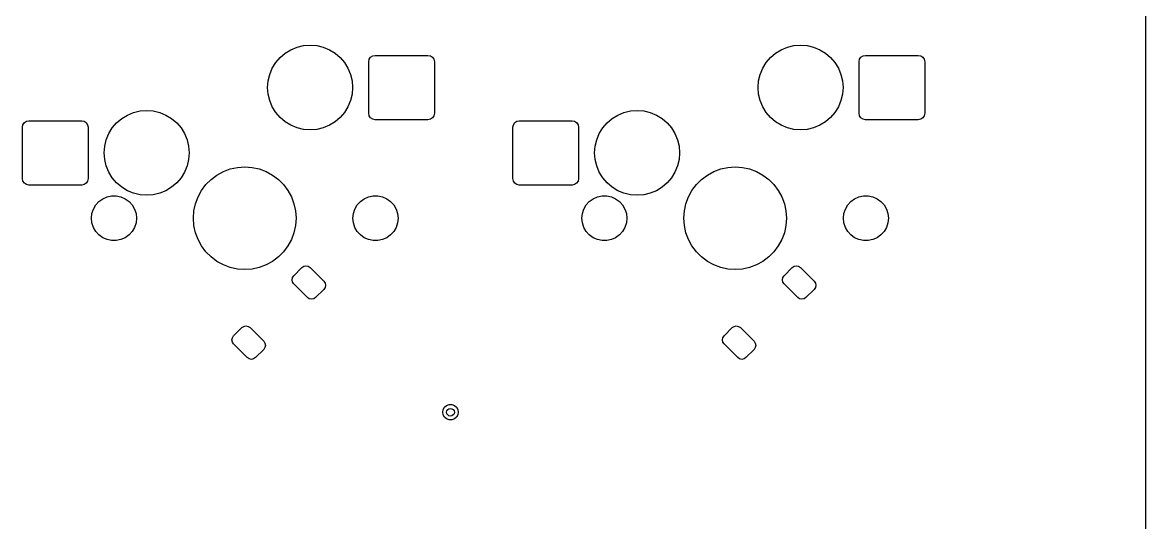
# Model space of a CAD drawing. Extents: x 101 to 518, y -308 to -134.
# Drawn here: x 474.58 to 518.21, y -191.58 to -172.15 of the extents above; entities that cross this region are included whole.
import ezdxf

# ---------------------------------------------------------------- set-up
doc = ezdxf.new("R2010")
doc.units = 0
doc.layers.add('BLACK', color=7, linetype='CONTINUOUS')

msp = doc.modelspace()

# ---------------------------------------------------------------- linework, layer by layer
at = {"layer": 'BLACK', "linetype": 'CONTINUOUS'}
for p, q in [((518.20974, -141.696311), (518.20974, -265.496311)), ((485.008564, -173.206392), (485.24777, -173.10731)), ((485.24777, -173.10731), (485.499531, -173.046867)), ((485.499531, -173.046867), (485.757648, -173.026553)), ((485.757648, -173.026553), (486.015765, -173.046867)), ((486.015765, -173.046867), (486.267526, -173.10731)), ((486.267526, -173.10731), (486.506732, -173.206392)), ((504.058564, -173.206392), (504.29777, -173.10731)), ((504.29777, -173.10731), (504.549531, -173.046867)), ((504.549531, -173.046867), (504.807648, -173.026553)), ((504.807648, -173.026553), (505.065765, -173.046867)), ((505.065765, -173.046867), (505.317526, -173.10731)), ((505.317526, -173.10731), (505.556732, -173.206392)), ((484.42277, -173.706707), (484.590922, -173.509827)), ((484.590922, -173.509827), (484.787802, -173.341675)), ((484.787802, -173.341675), (485.008564, -173.206392)), ((486.506732, -173.206392), (486.727494, -173.341675)), ((486.727494, -173.341675), (486.924374, -173.509827)), ((486.924374, -173.509827), (487.092526, -173.706707)), ((488.032648, -173.676553), (488.051678, -173.580882)), ((488.051678, -173.580882), (488.105871, -173.499776)), ((488.105871, -173.499776), (488.186977, -173.445583)), ((488.186977, -173.445583), (488.282648, -173.426553)), ((488.282648, -173.426553), (490.332648, -173.426553)), ((490.332648, -173.426553), (490.428319, -173.445583)), ((490.428319, -173.445583), (490.509425, -173.499776)), ((490.509425, -173.499776), (490.563618, -173.580882)), ((490.563618, -173.580882), (490.582648, -173.676553)), ((503.47277, -173.706707), (503.640922, -173.509827)), ((503.640922, -173.509827), (503.837802, -173.341675)), ((503.837802, -173.341675), (504.058564, -173.206392)), ((505.556732, -173.206392), (505.777494, -173.341675)), ((505.777494, -173.341675), (505.974374, -173.509827)), ((505.974374, -173.509827), (506.142526, -173.706707)), ((507.082648, -173.676553), (507.101678, -173.580882)), ((507.101678, -173.580882), (507.155871, -173.499776)), ((507.155871, -173.499776), (507.236977, -173.445583)), ((507.236977, -173.445583), (507.332648, -173.426553)), ((507.332648, -173.426553), (509.382648, -173.426553)), ((509.382648, -173.426553), (509.478319, -173.445583)), ((509.478319, -173.445583), (509.559425, -173.499776)), ((509.559425, -173.499776), (509.613618, -173.580882)), ((509.613618, -173.580882), (509.632648, -173.676553)), ((484.188405, -174.166675), (484.287487, -173.927469)), ((484.287487, -173.927469), (484.42277, -173.706707)), ((487.092526, -173.706707), (487.227809, -173.927469)), ((487.227809, -173.927469), (487.326891, -174.166675)), ((488.032648, -175.676553), (488.032648, -173.676553)), ((490.582648, -173.676553), (490.582648, -175.676553)), ((503.238405, -174.166675), (503.337487, -173.927469)), ((503.337487, -173.927469), (503.47277, -173.706707)), ((506.142526, -173.706707), (506.277809, -173.927469)), ((506.277809, -173.927469), (506.376891, -174.166675)), ((507.082648, -175.676553), (507.082648, -173.676553)), ((509.632648, -173.676553), (509.632648, -175.676553)), ((484.107648, -174.676553), (484.127962, -174.418436)), ((484.127962, -174.418436), (484.188405, -174.166675)), ((487.326891, -174.166675), (487.387334, -174.418436)), ((487.387334, -174.418436), (487.407648, -174.676553)), ((503.157648, -174.676553), (503.177962, -174.418436)), ((503.177962, -174.418436), (503.238405, -174.166675)), ((506.376891, -174.166675), (506.437334, -174.418436)), ((506.437334, -174.418436), (506.457648, -174.676553)), ((484.127962, -174.93467), (484.107648, -174.676553)), ((484.188405, -175.186431), (484.127962, -174.93467)), ((487.387334, -174.93467), (487.326891, -175.186431)), ((487.407648, -174.676553), (487.387334, -174.93467)), ((503.177962, -174.93467), (503.157648, -174.676553)), ((503.238405, -175.186431), (503.177962, -174.93467)), ((506.437334, -174.93467), (506.376891, -175.186431)), ((506.457648, -174.676553), (506.437334, -174.93467)), ((484.287487, -175.425637), (484.188405, -175.186431)), ((487.326891, -175.186431), (487.227809, -175.425637)), ((503.337487, -175.425637), (503.238405, -175.186431)), ((506.376891, -175.186431), (506.277809, -175.425637)), ((478.437802, -175.881675), (478.658564, -175.746392)), ((478.658564, -175.746392), (478.89777, -175.64731)), ((478.89777, -175.64731), (479.149531, -175.586867)), ((479.149531, -175.586867), (479.407648, -175.566553)), ((479.407648, -175.566553), (479.665765, -175.586867)), ((479.665765, -175.586867), (479.917526, -175.64731)), ((479.917526, -175.64731), (480.156732, -175.746392)), ((480.156732, -175.746392), (480.377494, -175.881675)), ((484.42277, -175.646399), (484.287487, -175.425637)), ((484.590922, -175.843279), (484.42277, -175.646399)), ((487.092526, -175.646399), (486.924374, -175.843279)), ((487.227809, -175.425637), (487.092526, -175.646399)), ((488.051678, -175.772224), (488.032648, -175.676553)), ((488.105871, -175.85333), (488.051678, -175.772224)), ((490.563618, -175.772224), (490.509425, -175.85333)), ((490.582648, -175.676553), (490.563618, -175.772224)), ((497.487802, -175.881675), (497.708564, -175.746392)), ((497.708564, -175.746392), (497.94777, -175.64731)), ((497.94777, -175.64731), (498.199531, -175.586867)), ((498.199531, -175.586867), (498.457648, -175.566553)), ((498.457648, -175.566553), (498.715765, -175.586867)), ((498.715765, -175.586867), (498.967526, -175.64731)), ((498.967526, -175.64731), (499.206732, -175.746392)), ((499.206732, -175.746392), (499.427494, -175.881675)), ((503.47277, -175.646399), (503.337487, -175.425637)), ((503.640922, -175.843279), (503.47277, -175.646399)), ((506.142526, -175.646399), (505.974374, -175.843279)), ((506.277809, -175.425637), (506.142526, -175.646399)), ((507.101678, -175.772224), (507.082648, -175.676553)), ((507.155871, -175.85333), (507.101678, -175.772224)), ((509.613618, -175.772224), (509.559425, -175.85333)), ((509.632648, -175.676553), (509.613618, -175.772224)), ((474.582648, -176.216553), (474.601678, -176.120882)), ((474.582648, -178.216553), (474.582648, -176.216553)), ((474.601678, -176.120882), (474.655871, -176.039776)), ((474.655871, -176.039776), (474.736977, -175.985583)), ((474.736977, -175.985583), (474.832648, -175.966553)), ((474.832648, -175.966553), (476.882648, -175.966553)), ((476.882648, -175.966553), (476.978319, -175.985583)), ((476.978319, -175.985583), (477.059425, -176.039776)), ((477.059425, -176.039776), (477.113618, -176.120882)), ((477.113618, -176.120882), (477.132648, -176.216553)), ((477.132648, -176.216553), (477.132648, -178.216553)), ((477.937487, -176.467469), (478.07277, -176.246707)), ((478.07277, -176.246707), (478.240922, -176.049827)), ((478.240922, -176.049827), (478.437802, -175.881675)), ((480.377494, -175.881675), (480.574374, -176.049827)), ((480.574374, -176.049827), (480.742526, -176.246707)), ((480.742526, -176.246707), (480.877809, -176.467469)), ((484.787802, -176.011431), (484.590922, -175.843279)), ((485.008564, -176.146714), (484.787802, -176.011431)), ((485.24777, -176.245796), (485.008564, -176.146714)), ((485.499531, -176.306239), (485.24777, -176.245796)), ((486.267526, -176.245796), (486.015765, -176.306239)), ((486.506732, -176.146714), (486.267526, -176.245796)), ((486.727494, -176.011431), (486.506732, -176.146714)), ((486.924374, -175.843279), (486.727494, -176.011431)), ((488.186977, -175.907523), (488.105871, -175.85333)), ((488.282648, -175.926553), (488.186977, -175.907523)), ((490.332648, -175.926553), (488.282648, -175.926553)), ((490.428319, -175.907523), (490.332648, -175.926553)), ((490.509425, -175.85333), (490.428319, -175.907523)), ((493.632648, -176.216553), (493.651678, -176.120882)), ((493.632648, -178.216553), (493.632648, -176.216553)), ((493.651678, -176.120882), (493.705871, -176.039776)), ((493.705871, -176.039776), (493.786977, -175.985583)), ((493.786977, -175.985583), (493.882648, -175.966553)), ((493.882648, -175.966553), (495.932648, -175.966553)), ((495.932648, -175.966553), (496.028319, -175.985583)), ((496.028319, -175.985583), (496.109425, -176.039776)), ((496.109425, -176.039776), (496.163618, -176.120882)), ((496.163618, -176.120882), (496.182648, -176.216553)), ((496.182648, -176.216553), (496.182648, -178.216553)), ((496.987487, -176.467469), (497.12277, -176.246707)), ((497.12277, -176.246707), (497.290922, -176.049827)), ((497.290922, -176.049827), (497.487802, -175.881675)), ((499.427494, -175.881675), (499.624374, -176.049827)), ((499.624374, -176.049827), (499.792526, -176.246707)), ((499.792526, -176.246707), (499.927809, -176.467469)), ((503.837802, -176.011431), (503.640922, -175.843279)), ((504.058564, -176.146714), (503.837802, -176.011431)), ((504.29777, -176.245796), (504.058564, -176.146714)), ((504.549531, -176.306239), (504.29777, -176.245796)), ((505.317526, -176.245796), (505.065765, -176.306239)), ((505.556732, -176.146714), (505.317526, -176.245796)), ((505.777494, -176.011431), (505.556732, -176.146714)), ((505.974374, -175.843279), (505.777494, -176.011431)), ((507.236977, -175.907523), (507.155871, -175.85333)), ((507.332648, -175.926553), (507.236977, -175.907523)), ((509.382648, -175.926553), (507.332648, -175.926553)), ((509.478319, -175.907523), (509.382648, -175.926553)), ((509.559425, -175.85333), (509.478319, -175.907523)), ((477.838405, -176.706675), (477.937487, -176.467469)), ((480.877809, -176.467469), (480.976891, -176.706675)), ((485.757648, -176.326553), (485.499531, -176.306239)), ((486.015765, -176.306239), (485.757648, -176.326553)), ((496.888405, -176.706675), (496.987487, -176.467469)), ((499.927809, -176.467469), (500.026891, -176.706675)), ((504.807648, -176.326553), (504.549531, -176.306239)), ((505.065765, -176.306239), (504.807648, -176.326553)), ((477.757648, -177.216553), (477.777962, -176.958436)), ((477.777962, -176.958436), (477.838405, -176.706675)), ((480.976891, -176.706675), (481.037334, -176.958436)), ((481.037334, -176.958436), (481.057648, -177.216553)), ((496.807648, -177.216553), (496.827962, -176.958436)), ((496.827962, -176.958436), (496.888405, -176.706675)), ((500.026891, -176.706675), (500.087334, -176.958436)), ((500.087334, -176.958436), (500.107648, -177.216553)), ((477.777962, -177.47467), (477.757648, -177.216553)), ((477.838405, -177.726431), (477.777962, -177.47467)), ((481.037334, -177.47467), (480.976891, -177.726431)), ((481.057648, -177.216553), (481.037334, -177.47467)), ((496.827962, -177.47467), (496.807648, -177.216553)), ((496.888405, -177.726431), (496.827962, -177.47467)), ((500.087334, -177.47467), (500.026891, -177.726431)), ((500.107648, -177.216553), (500.087334, -177.47467)), ((477.937487, -177.965637), (477.838405, -177.726431)), ((478.07277, -178.186399), (477.937487, -177.965637)), ((480.877809, -177.965637), (480.742526, -178.186399)), ((480.976891, -177.726431), (480.877809, -177.965637)), ((482.139664, -178.079178), (482.389352, -177.942838)), ((482.389352, -177.942838), (482.655901, -177.84342)), ((482.655901, -177.84342), (482.933886, -177.782948)), ((482.933886, -177.782948), (483.217648, -177.762653)), ((483.217648, -177.762653), (483.50141, -177.782948)), ((483.50141, -177.782948), (483.779395, -177.84342)), ((483.779395, -177.84342), (484.045944, -177.942838)), ((484.045944, -177.942838), (484.295632, -178.079178)), ((496.987487, -177.965637), (496.888405, -177.726431)), ((497.12277, -178.186399), (496.987487, -177.965637)), ((499.927809, -177.965637), (499.792526, -178.186399)), ((500.026891, -177.726431), (499.927809, -177.965637)), ((501.189664, -178.079178), (501.439352, -177.942838)), ((501.439352, -177.942838), (501.705901, -177.84342)), ((501.705901, -177.84342), (501.983886, -177.782948)), ((501.983886, -177.782948), (502.267648, -177.762653)), ((502.267648, -177.762653), (502.55141, -177.782948)), ((502.55141, -177.782948), (502.829395, -177.84342)), ((502.829395, -177.84342), (503.095944, -177.942838)), ((503.095944, -177.942838), (503.345632, -178.079178)), ((474.601678, -178.312224), (474.582648, -178.216553)), ((474.655871, -178.39333), (474.601678, -178.312224)), ((474.736977, -178.447523), (474.655871, -178.39333)), ((477.059425, -178.39333), (476.978319, -178.447523)), ((477.113618, -178.312224), (477.059425, -178.39333)), ((477.132648, -178.216553), (477.113618, -178.312224)), ((478.240922, -178.383279), (478.07277, -178.186399)), ((478.437802, -178.551431), (478.240922, -178.383279)), ((480.574374, -178.383279), (480.377494, -178.551431)), ((480.742526, -178.186399), (480.574374, -178.383279)), ((481.710759, -178.450826), (481.911921, -178.249664)), ((481.911921, -178.249664), (482.139664, -178.079178)), ((484.295632, -178.079178), (484.523375, -178.249664)), ((484.523375, -178.249664), (484.724537, -178.450826)), ((493.651678, -178.312224), (493.632648, -178.216553)), ((493.705871, -178.39333), (493.651678, -178.312224)), ((493.786977, -178.447523), (493.705871, -178.39333)), ((496.109425, -178.39333), (496.028319, -178.447523)), ((496.163618, -178.312224), (496.109425, -178.39333)), ((496.182648, -178.216553), (496.163618, -178.312224)), ((497.290922, -178.383279), (497.12277, -178.186399)), ((497.487802, -178.551431), (497.290922, -178.383279)), ((499.624374, -178.383279), (499.427494, -178.551431)), ((499.792526, -178.186399), (499.624374, -178.383279)), ((500.760759, -178.450826), (500.961921, -178.249664)), ((500.961921, -178.249664), (501.189664, -178.079178)), ((503.345632, -178.079178), (503.573375, -178.249664)), ((503.573375, -178.249664), (503.774537, -178.450826)), ((474.832648, -178.466553), (474.736977, -178.447523)), ((476.882648, -178.466553), (474.832648, -178.466553)), ((476.978319, -178.447523), (476.882648, -178.466553)), ((478.658564, -178.686714), (478.437802, -178.551431)), ((478.89777, -178.785796), (478.658564, -178.686714)), ((479.149531, -178.846239), (478.89777, -178.785796)), ((479.407648, -178.866553), (479.149531, -178.846239)), ((479.665765, -178.846239), (479.407648, -178.866553)), ((479.917526, -178.785796), (479.665765, -178.846239)), ((480.156732, -178.686714), (479.917526, -178.785796)), ((480.377494, -178.551431), (480.156732, -178.686714)), ((481.403933, -178.928257), (481.540273, -178.678569)), ((481.540273, -178.678569), (481.710759, -178.450826)), ((484.724537, -178.450826), (484.895023, -178.678569)), ((484.895023, -178.678569), (485.031363, -178.928257)), ((493.882648, -178.466553), (493.786977, -178.447523)), ((495.932648, -178.466553), (493.882648, -178.466553)), ((496.028319, -178.447523), (495.932648, -178.466553)), ((497.708564, -178.686714), (497.487802, -178.551431)), ((497.94777, -178.785796), (497.708564, -178.686714)), ((498.199531, -178.846239), (497.94777, -178.785796)), ((498.457648, -178.866553), (498.199531, -178.846239)), ((498.715765, -178.846239), (498.457648, -178.866553)), ((498.967526, -178.785796), (498.715765, -178.846239)), ((499.206732, -178.686714), (498.967526, -178.785796)), ((499.427494, -178.551431), (499.206732, -178.686714)), ((500.453933, -178.928257), (500.590273, -178.678569)), ((500.590273, -178.678569), (500.760759, -178.450826)), ((503.774537, -178.450826), (503.945023, -178.678569)), ((503.945023, -178.678569), (504.081363, -178.928257)), ((477.338296, -179.400658), (477.429758, -179.242241)), ((477.429758, -179.242241), (477.552159, -179.106301)), ((477.552159, -179.106301), (477.700148, -178.998781)), ((477.700148, -178.998781), (477.867258, -178.924379)), ((477.867258, -178.924379), (478.046186, -178.886346)), ((478.046186, -178.886346), (478.22911, -178.886346)), ((478.22911, -178.886346), (478.408038, -178.924379)), ((478.408038, -178.924379), (478.575148, -178.998781)), ((478.575148, -178.998781), (478.723137, -179.106301)), ((478.723137, -179.106301), (478.845538, -179.242241)), ((478.845538, -179.242241), (478.937, -179.400658)), ((481.244043, -179.472791), (481.304515, -179.194806)), ((481.304515, -179.194806), (481.403933, -178.928257)), ((485.031363, -178.928257), (485.130781, -179.194806)), ((485.130781, -179.194806), (485.191253, -179.472791)), ((487.498296, -179.400658), (487.589758, -179.242241)), ((487.589758, -179.242241), (487.712159, -179.106301)), ((487.712159, -179.106301), (487.860148, -178.998781)), ((487.860148, -178.998781), (488.027258, -178.924379)), ((488.027258, -178.924379), (488.206186, -178.886346)), ((488.206186, -178.886346), (488.38911, -178.886346)), ((488.38911, -178.886346), (488.568038, -178.924379)), ((488.568038, -178.924379), (488.735148, -178.998781)), ((488.735148, -178.998781), (488.883137, -179.106301)), ((488.883137, -179.106301), (489.005538, -179.242241)), ((489.005538, -179.242241), (489.097, -179.400658)), ((496.388296, -179.400658), (496.479758, -179.242241)), ((496.479758, -179.242241), (496.602159, -179.106301)), ((496.602159, -179.106301), (496.750148, -178.998781)), ((496.750148, -178.998781), (496.917258, -178.924379)), ((496.917258, -178.924379), (497.096186, -178.886346)), ((497.096186, -178.886346), (497.27911, -178.886346)), ((497.27911, -178.886346), (497.458038, -178.924379)), ((497.458038, -178.924379), (497.625148, -178.998781)), ((497.625148, -178.998781), (497.773137, -179.106301)), ((497.773137, -179.106301), (497.895538, -179.242241)), ((497.895538, -179.242241), (497.987, -179.400658)), ((500.294043, -179.472791), (500.354515, -179.194806)), ((500.354515, -179.194806), (500.453933, -178.928257)), ((504.081363, -178.928257), (504.180781, -179.194806)), ((504.180781, -179.194806), (504.241253, -179.472791)), ((506.548296, -179.400658), (506.639758, -179.242241)), ((506.639758, -179.242241), (506.762159, -179.106301)), ((506.762159, -179.106301), (506.910148, -178.998781)), ((506.910148, -178.998781), (507.077258, -178.924379)), ((507.077258, -178.924379), (507.256186, -178.886346)), ((507.256186, -178.886346), (507.43911, -178.886346)), ((507.43911, -178.886346), (507.618038, -178.924379)), ((507.618038, -178.924379), (507.785148, -178.998781)), ((507.785148, -178.998781), (507.933137, -179.106301)), ((507.933137, -179.106301), (508.055538, -179.242241)), ((508.055538, -179.242241), (508.147, -179.400658)), ((477.262648, -179.756553), (477.281769, -179.57463)), ((477.281769, -179.57463), (477.338296, -179.400658)), ((478.937, -179.400658), (478.993527, -179.57463)), ((478.993527, -179.57463), (479.012648, -179.756553)), ((481.223748, -179.756553), (481.244043, -179.472791)), ((485.191253, -179.472791), (485.211548, -179.756553)), ((487.422648, -179.756553), (487.441769, -179.57463)), ((487.441769, -179.57463), (487.498296, -179.400658)), ((489.097, -179.400658), (489.153527, -179.57463)), ((489.153527, -179.57463), (489.172648, -179.756553)), ((496.312648, -179.756553), (496.331769, -179.57463)), ((496.331769, -179.57463), (496.388296, -179.400658)), ((497.987, -179.400658), (498.043527, -179.57463)), ((498.043527, -179.57463), (498.062648, -179.756553)), ((500.273748, -179.756553), (500.294043, -179.472791)), ((504.241253, -179.472791), (504.261548, -179.756553)), ((506.472648, -179.756553), (506.491769, -179.57463)), ((506.491769, -179.57463), (506.548296, -179.400658)), ((508.147, -179.400658), (508.203527, -179.57463)), ((508.203527, -179.57463), (508.222648, -179.756553)), ((477.281769, -179.938476), (477.262648, -179.756553)), ((477.338296, -180.112448), (477.281769, -179.938476)), ((477.429758, -180.270865), (477.338296, -180.112448)), ((478.937, -180.112448), (478.845538, -180.270865)), ((478.993527, -179.938476), (478.937, -180.112448)), ((479.012648, -179.756553), (478.993527, -179.938476)), ((481.244043, -180.040315), (481.223748, -179.756553)), ((481.304515, -180.3183), (481.244043, -180.040315)), ((485.191253, -180.040315), (485.130781, -180.3183)), ((485.211548, -179.756553), (485.191253, -180.040315)), ((487.441769, -179.938476), (487.422648, -179.756553)), ((487.498296, -180.112448), (487.441769, -179.938476)), ((487.589758, -180.270865), (487.498296, -180.112448)), ((489.097, -180.112448), (489.005538, -180.270865)), ((489.153527, -179.938476), (489.097, -180.112448)), ((489.172648, -179.756553), (489.153527, -179.938476)), ((496.331769, -179.938476), (496.312648, -179.756553)), ((496.388296, -180.112448), (496.331769, -179.938476)), ((496.479758, -180.270865), (496.388296, -180.112448)), ((497.987, -180.112448), (497.895538, -180.270865)), ((498.043527, -179.938476), (497.987, -180.112448)), ((498.062648, -179.756553), (498.043527, -179.938476)), ((500.294043, -180.040315), (500.273748, -179.756553)), ((500.354515, -180.3183), (500.294043, -180.040315)), ((504.241253, -180.040315), (504.180781, -180.3183)), ((504.261548, -179.756553), (504.241253, -180.040315)), ((506.491769, -179.938476), (506.472648, -179.756553)), ((506.548296, -180.112448), (506.491769, -179.938476)), ((506.639758, -180.270865), (506.548296, -180.112448)), ((508.147, -180.112448), (508.055538, -180.270865)), ((508.203527, -179.938476), (508.147, -180.112448)), ((508.222648, -179.756553), (508.203527, -179.938476)), ((477.552159, -180.406805), (477.429758, -180.270865)), ((477.700148, -180.514325), (477.552159, -180.406805)), ((477.867258, -180.588727), (477.700148, -180.514325)), ((478.046186, -180.62676), (477.867258, -180.588727)), ((478.408038, -180.588727), (478.22911, -180.62676)), ((478.575148, -180.514325), (478.408038, -180.588727)), ((478.723137, -180.406805), (478.575148, -180.514325)), ((478.845538, -180.270865), (478.723137, -180.406805)), ((481.403933, -180.584849), (481.304515, -180.3183)), ((481.540273, -180.834537), (481.403933, -180.584849)), ((485.031363, -180.584849), (484.895023, -180.834537)), ((485.130781, -180.3183), (485.031363, -180.584849)), ((487.712159, -180.406805), (487.589758, -180.270865)), ((487.860148, -180.514325), (487.712159, -180.406805)), ((488.027258, -180.588727), (487.860148, -180.514325)), ((488.206186, -180.62676), (488.027258, -180.588727)), ((488.568038, -180.588727), (488.38911, -180.62676)), ((488.735148, -180.514325), (488.568038, -180.588727)), ((488.883137, -180.406805), (488.735148, -180.514325)), ((489.005538, -180.270865), (488.883137, -180.406805)), ((496.602159, -180.406805), (496.479758, -180.270865)), ((496.750148, -180.514325), (496.602159, -180.406805)), ((496.917258, -180.588727), (496.750148, -180.514325)), ((497.096186, -180.62676), (496.917258, -180.588727)), ((497.458038, -180.588727), (497.27911, -180.62676)), ((497.625148, -180.514325), (497.458038, -180.588727)), ((497.773137, -180.406805), (497.625148, -180.514325)), ((497.895538, -180.270865), (497.773137, -180.406805)), ((500.453933, -180.584849), (500.354515, -180.3183)), ((500.590273, -180.834537), (500.453933, -180.584849)), ((504.081363, -180.584849), (503.945023, -180.834537)), ((504.180781, -180.3183), (504.081363, -180.584849)), ((506.762159, -180.406805), (506.639758, -180.270865)), ((506.910148, -180.514325), (506.762159, -180.406805)), ((507.077258, -180.588727), (506.910148, -180.514325)), ((507.256186, -180.62676), (507.077258, -180.588727)), ((507.618038, -180.588727), (507.43911, -180.62676)), ((507.785148, -180.514325), (507.618038, -180.588727)), ((507.933137, -180.406805), (507.785148, -180.514325)), ((508.055538, -180.270865), (507.933137, -180.406805)), ((478.22911, -180.62676), (478.046186, -180.62676)), ((481.710759, -181.06228), (481.540273, -180.834537)), ((484.895023, -180.834537), (484.724537, -181.06228)), ((488.38911, -180.62676), (488.206186, -180.62676)), ((497.27911, -180.62676), (497.096186, -180.62676)), ((500.760759, -181.06228), (500.590273, -180.834537)), ((503.945023, -180.834537), (503.774537, -181.06228)), ((507.43911, -180.62676), (507.256186, -180.62676)), ((481.911921, -181.263442), (481.710759, -181.06228)), ((482.139664, -181.433928), (481.911921, -181.263442)), ((482.389352, -181.570268), (482.139664, -181.433928)), ((484.295632, -181.433928), (484.045944, -181.570268)), ((484.523375, -181.263442), (484.295632, -181.433928)), ((484.724537, -181.06228), (484.523375, -181.263442)), ((500.961921, -181.263442), (500.760759, -181.06228)), ((501.189664, -181.433928), (500.961921, -181.263442)), ((501.439352, -181.570268), (501.189664, -181.433928)), ((503.345632, -181.433928), (503.095944, -181.570268)), ((503.573375, -181.263442), (503.345632, -181.433928)), ((503.774537, -181.06228), (503.573375, -181.263442)), ((482.655901, -181.669686), (482.389352, -181.570268)), ((482.933886, -181.730158), (482.655901, -181.669686)), ((483.217648, -181.750453), (482.933886, -181.730158)), ((483.50141, -181.730158), (483.217648, -181.750453)), ((483.779395, -181.669686), (483.50141, -181.730158)), ((484.045944, -181.570268), (483.779395, -181.669686)), ((485.11958, -181.992722), (485.437778, -181.674524)), ((485.437778, -181.674524), (485.510773, -181.62575)), ((485.510773, -181.62575), (485.596877, -181.608623)), ((485.596877, -181.608623), (485.682981, -181.62575)), ((485.682981, -181.62575), (485.755976, -181.674524)), ((485.755976, -181.674524), (486.286306, -182.204854)), ((501.705901, -181.669686), (501.439352, -181.570268)), ((501.983886, -181.730158), (501.705901, -181.669686)), ((502.267648, -181.750453), (501.983886, -181.730158)), ((502.55141, -181.730158), (502.267648, -181.750453)), ((502.829395, -181.669686), (502.55141, -181.730158)), ((503.095944, -181.570268), (502.829395, -181.669686)), ((504.16958, -181.992722), (504.487778, -181.674524)), ((504.487778, -181.674524), (504.560773, -181.62575)), ((504.560773, -181.62575), (504.646877, -181.608623)), ((504.646877, -181.608623), (504.732981, -181.62575)), ((504.732981, -181.62575), (504.805976, -181.674524)), ((504.805976, -181.674524), (505.336306, -182.204854)), ((485.053679, -182.151821), (485.070806, -182.065717)), ((485.070806, -182.237925), (485.053679, -182.151821)), ((485.070806, -182.065717), (485.11958, -181.992722)), ((485.11958, -182.31092), (485.070806, -182.237925)), ((485.64991, -182.84125), (485.11958, -182.31092)), ((486.286306, -182.204854), (486.33508, -182.277849)), ((486.33508, -182.277849), (486.352207, -182.363953)), ((504.103679, -182.151821), (504.120806, -182.065717)), ((504.120806, -182.237925), (504.103679, -182.151821)), ((504.120806, -182.065717), (504.16958, -181.992722)), ((504.16958, -182.31092), (504.120806, -182.237925)), ((504.69991, -182.84125), (504.16958, -182.31092)), ((505.336306, -182.204854), (505.38508, -182.277849)), ((505.38508, -182.277849), (505.402207, -182.363953)), ((486.286306, -182.523052), (485.968108, -182.84125)), ((486.33508, -182.450057), (486.286306, -182.523052)), ((486.352207, -182.363953), (486.33508, -182.450057)), ((505.336306, -182.523052), (505.018108, -182.84125)), ((505.38508, -182.450057), (505.336306, -182.523052)), ((505.402207, -182.363953), (505.38508, -182.450057)), ((485.722905, -182.890024), (485.64991, -182.84125)), ((485.809009, -182.907151), (485.722905, -182.890024)), ((485.895113, -182.890024), (485.809009, -182.907151)), ((485.968108, -182.84125), (485.895113, -182.890024)), ((504.772905, -182.890024), (504.69991, -182.84125)), ((504.859009, -182.907151), (504.772905, -182.890024)), ((504.945113, -182.890024), (504.859009, -182.907151)), ((505.018108, -182.84125), (504.945113, -182.890024)), ((482.786128, -184.326174), (483.104326, -184.007976)), ((483.104326, -184.007976), (483.177321, -183.959202)), ((483.177321, -183.959202), (483.263425, -183.942075)), ((483.263425, -183.942075), (483.349529, -183.959202)), ((483.349529, -183.959202), (483.422524, -184.007976)), ((483.422524, -184.007976), (483.952854, -184.538306)), ((501.836128, -184.326174), (502.154326, -184.007976)), ((502.154326, -184.007976), (502.227321, -183.959202)), ((502.227321, -183.959202), (502.313425, -183.942075)), ((502.313425, -183.942075), (502.399529, -183.959202)), ((502.399529, -183.959202), (502.472524, -184.007976)), ((502.472524, -184.007976), (503.002854, -184.538306)), ((482.720227, -184.485273), (482.737354, -184.399169)), ((482.737354, -184.571377), (482.720227, -184.485273)), ((482.737354, -184.399169), (482.786128, -184.326174)), ((483.952854, -184.538306), (484.001628, -184.611301)), ((501.770227, -184.485273), (501.787354, -184.399169)), ((501.787354, -184.571377), (501.770227, -184.485273)), ((501.787354, -184.399169), (501.836128, -184.326174)), ((503.002854, -184.538306), (503.051628, -184.611301)), ((482.786128, -184.644372), (482.737354, -184.571377)), ((483.316458, -185.174702), (482.786128, -184.644372)), ((483.952854, -184.856504), (483.634656, -185.174702)), ((484.001628, -184.783509), (483.952854, -184.856504)), ((484.001628, -184.611301), (484.018755, -184.697405)), ((484.018755, -184.697405), (484.001628, -184.783509)), ((501.836128, -184.644372), (501.787354, -184.571377)), ((502.366458, -185.174702), (501.836128, -184.644372)), ((503.002854, -184.856504), (502.684656, -185.174702)), ((503.051628, -184.783509), (503.002854, -184.856504)), ((503.051628, -184.611301), (503.068755, -184.697405)), ((503.068755, -184.697405), (503.051628, -184.783509)), ((483.389453, -185.223476), (483.316458, -185.174702)), ((483.475557, -185.240603), (483.389453, -185.223476)), ((483.561661, -185.223476), (483.475557, -185.240603)), ((483.634656, -185.174702), (483.561661, -185.223476)), ((502.439453, -185.223476), (502.366458, -185.174702)), ((502.525557, -185.240603), (502.439453, -185.223476)), ((502.611661, -185.223476), (502.525557, -185.240603)), ((502.684656, -185.174702), (502.611661, -185.223476)), ((490.927832, -187.193705), (490.979927, -187.103475)), ((490.979927, -187.103475), (491.05974, -187.036503)), ((491.05974, -187.036503), (491.157646, -187.000869)), ((491.157646, -187.000869), (491.261834, -187.000869)), ((491.261834, -187.000869), (491.35974, -187.036503)), ((491.35974, -187.036503), (491.439553, -187.103475)), ((491.439553, -187.103475), (491.491648, -187.193705)), ((490.90974, -187.296311), (490.927832, -187.193705)), ((490.927832, -187.398917), (490.90974, -187.296311)), ((490.979927, -187.489147), (490.927832, -187.398917)), ((491.05974, -187.556119), (490.979927, -187.489147)), ((491.157646, -187.591753), (491.05974, -187.556119)), ((491.261834, -187.591753), (491.157646, -187.591753)), ((491.35974, -187.556119), (491.261834, -187.591753)), ((491.439553, -187.489147), (491.35974, -187.556119)), ((491.491648, -187.398917), (491.439553, -187.489147)), ((491.491648, -187.193705), (491.50974, -187.296311)), ((491.50974, -187.296311), (491.491648, -187.398917))]:
    msp.add_line(p, q, dxfattribs=at)
at = {"layer": 'BLACK'}
msp.add_circle((491.20974, -187.296311), 0.15, dxfattribs=at)

doc.saveas('drawing.dxf')
